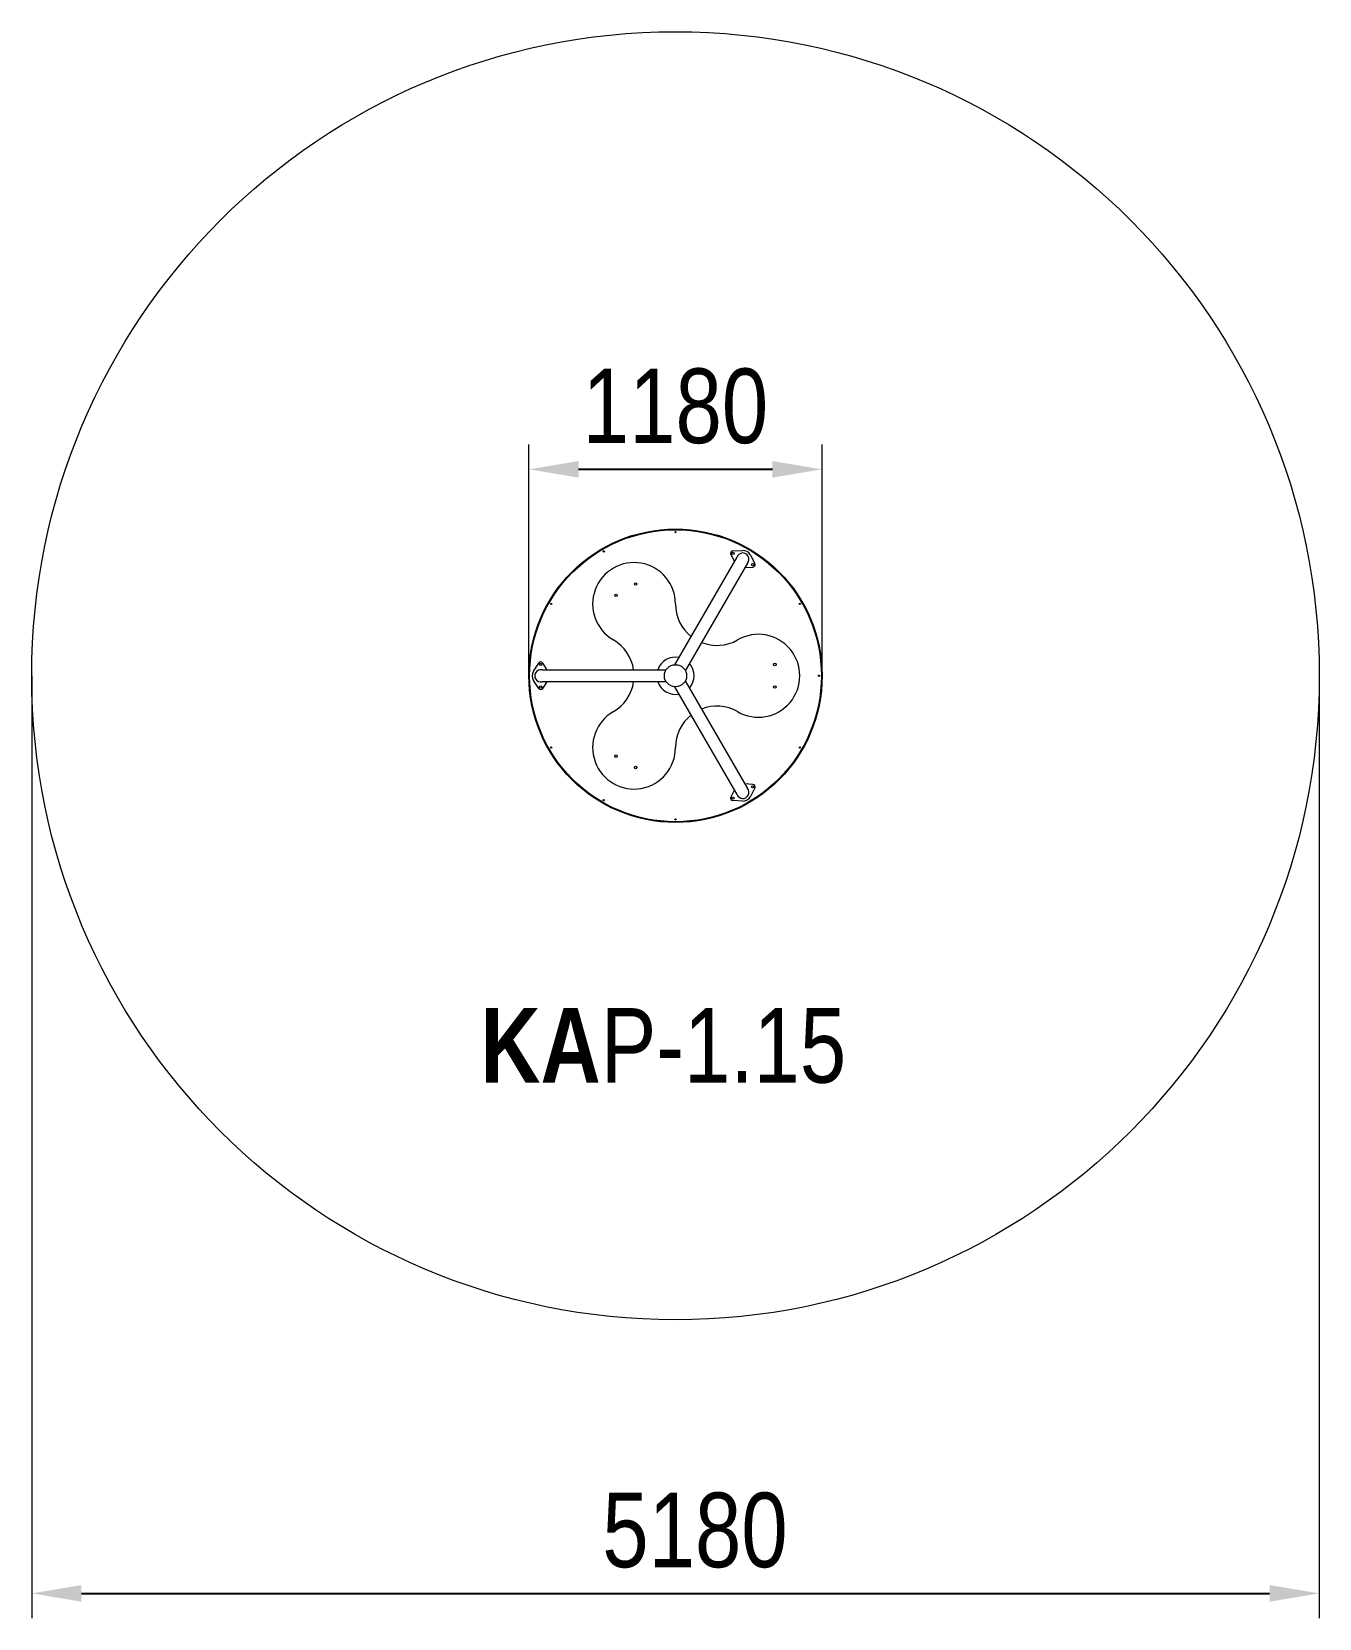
# Model space of a CAD drawing. Header units: millimetres. Extents: x -2597 to 2583, y -3799 to 2582.
import ezdxf

# ---------------------------------------------------------------- set-up
doc = ezdxf.new("R2010")
doc.units = ezdxf.units.MM
for name, color, linetype in [('DIKOM_АРТИКУЛ', 7, 'Continuous'), ('DIKOM_ЗОНА', 80, 'Continuous'), ('DIKOM_ОБЪЕКТ', 7, 'Continuous'), ('DIKOM_РАЗМЕР_ЗОНА', 7, 'Continuous'), ('DIKOM_РАЗМЕР_ОБЪЕКТА', 7, 'Continuous')]:
    doc.layers.add(name, color=color, linetype=linetype)
doc.styles.add('style1', font='arialbd.ttf', dxfattribs={"width": 0.8})
doc.dimstyles.new('1-50', dxfattribs={"dimtxt": 300, "dimasz": 200, "dimexe": 100, "dimexo": 0, "dimgap": 100, "dimtad": 1, "dimtxsty": 'style1', "dimcen": 200, "dimclrd": 7, "dimclre": 7, "dimclrt": 7, "dimadec": 1, "dimazin": 2, "dimtfac": 1, "dimtmove": 0, "dimatfit": 2, "dimfxl": 0, "dimlwd": 25, "dimlwe": 18, "dimarcsym": 0})

# ---------------------------------------------------------------- blocks, each defined once
blk = doc.blocks.new('*D5')
at = {"layer": 'Defpoints', "color": 0, "transparency": 16777216}
for p in [(583.2, 821.7), (-596.8, -8.5), (583.2, -8.5)]:
    blk.add_point(p, dxfattribs=at)
at = {"layer": 'DIKOM_РАЗМЕР_ОБЪЕКТА', "color": 7, "lineweight": 18, "transparency": 16777216}
for p, q in [((-596.8, -8.5), (-596.8, 921.7)), ((583.2, -8.5), (583.2, 921.7))]:
    blk.add_line(p, q, dxfattribs=at)
at = {"layer": 'DIKOM_РАЗМЕР_ОБЪЕКТА', "color": 7, "lineweight": 25, "transparency": 16777216}
blk.add_line((-396.8, 821.7), (383.2, 821.7), dxfattribs=at)
at = {"layer": 'DIKOM_РАЗМЕР_ОБЪЕКТА', "color": 7, "transparency": 16777216}
for points in [[(-396.8, 855), (-396.8, 788.4), (-596.8, 821.7)], [(383.2, 855), (383.2, 788.4), (583.2, 821.7)]]:
    blk.add_solid(points, dxfattribs=at)
at = {"layer": 'DIKOM_РАЗМЕР_ОБЪЕКТА', "color": 7, "transparency": 16777216, "insert": (-6.8, 1074.9), "char_height": 300, "attachment_point": 5, "style": 'style1'}
blk.add_mtext('{\\fArial|b0|i0|c204|p34;1180}', dxfattribs=at)
blk = doc.blocks.new('*D6')
at = {"layer": 'Defpoints', "color": 0, "transparency": 16777216}
for p in [(-2596.8, -8.5), (2583.2, -8.5), (2583.2, -3698.7)]:
    blk.add_point(p, dxfattribs=at)
at = {"layer": 'DIKOM_РАЗМЕР_ЗОНА', "color": 7, "lineweight": 18, "transparency": 16777216}
for p, q in [((-2596.8, -8.5), (-2596.8, -3798.7)), ((2583.2, -8.5), (2583.2, -3798.7))]:
    blk.add_line(p, q, dxfattribs=at)
at = {"layer": 'DIKOM_РАЗМЕР_ЗОНА', "color": 7, "lineweight": 25, "transparency": 16777216}
blk.add_line((-2396.8, -3698.7), (2383.2, -3698.7), dxfattribs=at)
at = {"layer": 'DIKOM_РАЗМЕР_ЗОНА', "color": 7, "transparency": 16777216}
for points in [[(-2396.8, -3665.4), (-2396.8, -3732.1), (-2596.8, -3698.7)], [(2383.2, -3665.4), (2383.2, -3732.1), (2583.2, -3698.7)]]:
    blk.add_solid(points, dxfattribs=at)
at = {"layer": 'DIKOM_РАЗМЕР_ЗОНА', "color": 7, "transparency": 16777216, "insert": (71.6, -3445.6), "char_height": 300, "attachment_point": 5, "style": 'style1'}
blk.add_mtext('{\\fArial|b0|i0|c204|p34;5180}', dxfattribs=at)

msp = doc.modelspace()

# ---------------------------------------------------------------- linework, layer by layer
at = {"layer": 'DIKOM_ЗОНА', "color": 3, "lineweight": 15}
msp.add_circle((-6.807, -8.496), 2590, dxfattribs=at)
at = {"layer": 'DIKOM_ОБЪЕКТ', "color": 7, "linetype": 'Continuous', "lineweight": 15}
for p, q in [((-8.855, 35.957), (240.946, 468.625)), ((215.912, 479.035), (230.605, 450.715)), ((224.339, 493.63), (262.641, 495.355)), ((294.817, 476.778), (312.474, 442.745)), ((282.515, 444.625), (32.714, 11.957)), ((272.175, 426.715), (304.047, 428.15)), ((-577.878, 10.081), (-557.233, 42.389)), ((-543.883, 15.504), (-44.28, 15.504)), ((-523.201, 15.504), (-540.38, 42.389)), ((-557.233, -59.38), (-577.878, -27.073)), ((-44.28, -32.496), (-543.883, -32.496)), ((-540.38, -59.38), (-523.201, -32.496)), ((240.946, -485.617), (-8.855, -52.948)), ((32.714, -28.948), (282.515, -461.617)), ((304.047, -445.142), (272.175, -443.706)), ((230.605, -467.706), (215.912, -496.026)), ((312.474, -459.737), (294.817, -493.77)), ((262.641, -512.346), (224.339, -510.621))]:
    msp.add_line(p, q, dxfattribs=at)
for centre, radius in [((-6.807, -8.496), 590), ((-6.807, -8.496), 587), ((-6.807, 569.004), 2.5), ((-295.557, 491.634), 2.5), ((224.789, 483.64), 4.5), ((303.597, 438.14), 4.5), ((-246.113, 314.995), 5), ((-167.305, 360.495), 5), ((-506.937, 280.254), 2.5), ((493.323, 280.254), 2.5), ((-548.807, 37.004), 4.5), ((-6.807, -8.496), 44.5), ((392.998, 37.004), 5), ((-548.807, -53.996), 4.5), ((392.998, -53.996), 5), ((570.693, -8.496), 2.5), ((-506.937, -297.246), 2.5), ((493.323, -297.246), 2.5), ((-246.113, -331.987), 5), ((-167.305, -377.487), 5), ((-295.557, -508.625), 2.5), ((224.789, -500.631), 4.5), ((303.597, -455.131), 4.5), ((-6.807, -585.996), 2.5)]:
    msp.add_circle(centre, radius, dxfattribs=at)
for centre, radius, start, end in [((-173.474, 280.18), 166.667, 0, 240), ((224.789, 483.64), 10, 92.5789704, 207.4210296), ((264.193, 460.89), 24.5, 318.4047273, 161.5952727), ((264.193, 460.89), 34.5, 27.4210296, 92.5789704), ((303.597, 438.14), 10, 272.5789704, 27.4210296), ((159.86, 280.18), 166.667, 180, 231.7206243), ((-340.14, -8.496), 166.667, 8.2793757, 60), ((159.86, 280.18), 166.667, 248.2793757, 300), ((326.526, -8.496), 166.667, 240, 120), ((-6.807, -8.496), 75, 78.6629249, 161.3370751), ((-548.807, -8.496), 34.5, 147.4210296, 212.5789704), ((-548.807, -8.496), 24.5, 78.4047273, 281.5952727), ((-548.807, 37.004), 10, 32.5789704, 147.4210296), ((-6.807, -8.496), 75, 318.6629249, 41.3370751), ((-548.807, -53.996), 10, 212.5789704, 327.4210296), ((-340.14, -8.496), 166.667, 300, 351.7206243), ((-6.807, -8.496), 75, 198.6629249, 281.3370751), ((-173.474, -297.171), 166.667, 120, 0), ((159.86, -297.171), 166.667, 128.2793757, 180), ((159.86, -297.171), 166.667, 60, 111.7206243), ((303.597, -455.131), 10, 332.5789704, 87.4210296), ((224.789, -500.631), 10, 152.5789704, 267.4210296), ((264.193, -477.881), 24.5, 198.4047273, 41.5952727), ((264.193, -477.881), 34.5, 267.4210296, 332.5789704)]:
    msp.add_arc(centre, radius, start, end, dxfattribs=at)

# ---------------------------------------------------------------- texts
at = {"layer": 'DIKOM_АРТИКУЛ', "insert": (-791.874, -1344.888), "char_height": 300, "width": 1537.52147, "attachment_point": 1, "style": 'style1'}
msp.add_mtext('KA{\\fArial|b0|i0|c204|p34;Р-1.15}', dxfattribs=at)

# ---------------------------------------------------------------- dimensions: what is measured, and where the dimension line sits
at = {"layer": 'DIKOM_РАЗМЕР_ЗОНА'}
dim = msp.add_linear_dim(base=(2583.193, -3698.739), p1=(-2596.807, -8.496), p2=(2583.193, -8.496), text='{\\fArial|b0|i0|c204|p34;<>}', dimstyle='1-50', dxfattribs=at)
dim.commit()
dim.dimension.update_dxf_attribs({"geometry": '*D6', "text_midpoint": (71.597, -3698.739), "dimtype": 160})
at = {"layer": 'DIKOM_РАЗМЕР_ОБЪЕКТА'}
dim = msp.add_linear_dim(base=(583.193, 821.692), p1=(-596.807, -8.496), p2=(583.193, -8.496), text='{\\fArial|b0|i0|c204|p34;<>}', dimstyle='1-50', dxfattribs=at)
dim.commit()
dim.dimension.update_dxf_attribs({"geometry": '*D5', "text_midpoint": (-6.807, 821.692), "dimtype": 160})

doc.saveas('drawing.dxf')
